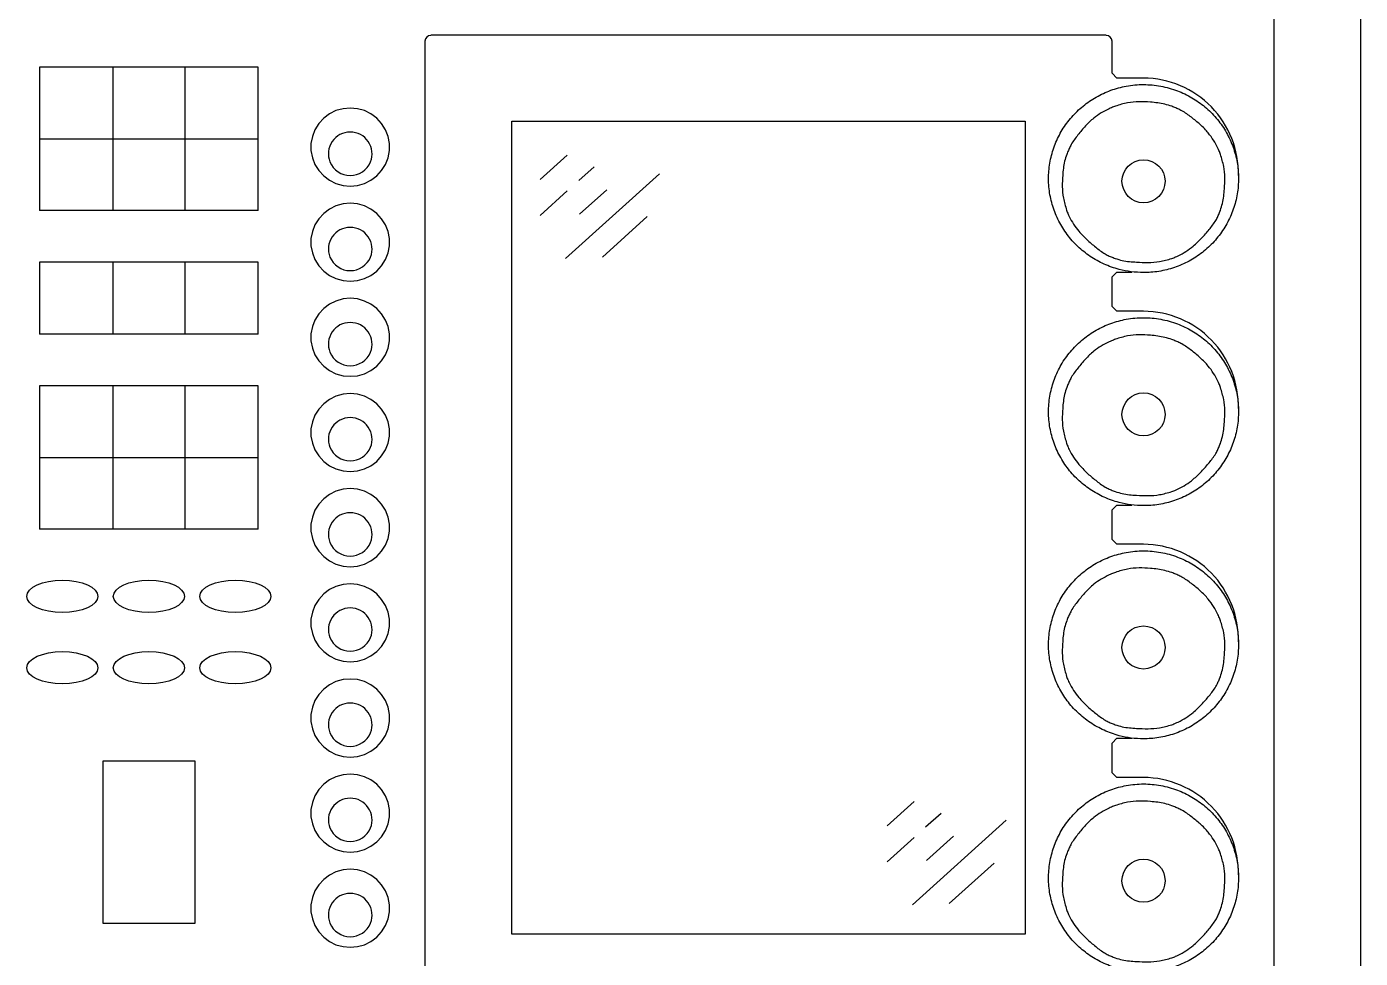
# Model space of a CAD drawing. Extents: x -49 to 275, y -8 to 142.
# Drawn here: x -28.41 to -14.54, y 25.69 to 35.39 of the extents above; entities that cross this region are included whole.
import ezdxf
from ezdxf.enums import TextEntityAlignment as Align

# ---------------------------------------------------------------- set-up
doc = ezdxf.new("R2010")
doc.units = 0
doc.header["$LTSCALE"] = 0.5
doc.header["$MEASUREMENT"] = 0
doc.layers.add('OBJECT', color=7, linetype='CONTINUOUS')
doc.layers.add('RISER', color=7, linetype='CONTINUOUS')
doc.styles.add('ARIAL', font='arial.ttf')

# ---------------------------------------------------------------- blocks, each defined once
blk = doc.blocks.new('*U46')
at = {"layer": 'RISER'}
for p, q in [((16.98, 8.328), (16.98, -8.328)), ((16.08, 8.281), (16.08, -8.922)), ((14.336, 6.282), (7.314, 6.282)), ((7.252, 6.221), (7.252, -3.905)), ((14.398, 5.887), (14.398, 6.221)), ((5.518, 5.951), (3.243, 5.951)), ((3.243, 5.951), (3.243, 4.459)), ((4.006, 5.951), (4.006, 4.459)), ((4.756, 5.951), (4.756, 4.459)), ((5.518, 4.459), (5.518, 5.951)), ((14.398, 5.887), (14.448, 5.837)), ((14.398, 5.887), (14.448, 5.837)), ((14.725, 5.837), (14.448, 5.837)), ((8.156, 5.387), (13.494, 5.387)), ((8.156, -3.071), (8.156, 5.387)), ((13.494, 5.387), (13.494, -3.071)), ((5.518, 5.201), (3.243, 5.201)), ((8.452, 4.782), (8.732, 5.036)), ((8.852, 4.77), (9.013, 4.915)), ((8.715, 3.959), (9.69, 4.84)), ((8.452, 4.408), (8.732, 4.662)), ((8.861, 4.422), (9.142, 4.675)), ((5.518, 4.459), (3.243, 4.459)), ((9.097, 3.972), (9.564, 4.395)), ((5.518, 3.921), (3.243, 3.921)), ((3.243, 3.921), (3.243, 3.171)), ((4.006, 3.921), (4.006, 3.171)), ((4.756, 3.921), (4.756, 3.171)), ((5.518, 3.171), (5.518, 3.921)), ((14.398, 3.769), (14.448, 3.818)), ((14.398, 3.46), (14.398, 3.769)), ((14.448, 3.818), (14.603, 3.818)), ((14.398, 3.46), (14.448, 3.411)), ((14.725, 3.411), (14.448, 3.411)), ((5.518, 3.171), (3.243, 3.171)), ((5.518, 2.633), (3.243, 2.633)), ((3.243, 2.633), (3.243, 1.141)), ((4.006, 2.633), (4.006, 1.141)), ((4.756, 2.633), (4.756, 1.141)), ((5.518, 1.141), (5.518, 2.633)), ((5.518, 1.884), (3.243, 1.884)), ((14.398, 1.342), (14.448, 1.392)), ((14.448, 1.392), (14.603, 1.392)), ((14.398, 1.034), (14.398, 1.342)), ((5.518, 1.141), (3.243, 1.141)), ((14.398, 1.034), (14.448, 0.985)), ((14.725, 0.985), (14.448, 0.985)), ((14.398, -1.084), (14.448, -1.034)), ((14.398, -1.392), (14.398, -1.084)), ((14.448, -1.034), (14.603, -1.034)), ((4.861, -1.273), (3.901, -1.273)), ((3.901, -1.273), (3.901, -2.957)), ((4.861, -2.957), (4.861, -1.273)), ((14.398, -1.392), (14.448, -1.441)), ((14.725, -1.441), (14.448, -1.441)), ((12.058, -1.945), (12.338, -1.692)), ((12.321, -2.768), (13.296, -1.887)), ((12.458, -1.957), (12.619, -1.812)), ((12.058, -2.319), (12.338, -2.065)), ((12.468, -2.305), (12.748, -2.052)), ((12.704, -2.755), (13.171, -2.333)), ((3.901, -2.957), (4.861, -2.957)), ((13.494, -3.071), (8.156, -3.071))]:
    blk.add_line(p, q, dxfattribs=at)
at = {"layer": 'RISER', "flags": 128}
for points in [[(6.475, 4.713), (6.55, 4.72), (6.623, 4.74), (6.691, 4.774), (6.751, 4.819), (6.802, 4.874), (6.842, 4.938), (6.869, 5.008), (6.883, 5.082), (6.883, 5.157), (6.869, 5.23), (6.842, 5.3), (6.802, 5.364), (6.751, 5.419), (6.691, 5.464), (6.623, 5.498), (6.55, 5.518), (6.475, 5.525), (6.4, 5.518), (6.327, 5.498), (6.259, 5.464), (6.199, 5.419), (6.148, 5.364), (6.108, 5.3), (6.081, 5.23), (6.067, 5.157), (6.067, 5.082), (6.081, 5.008), (6.108, 4.938), (6.148, 4.874), (6.199, 4.819), (6.259, 4.774), (6.327, 4.74), (6.4, 4.72), (6.475, 4.713)], [(6.475, 3.723), (6.55, 3.73), (6.623, 3.75), (6.691, 3.784), (6.751, 3.829), (6.802, 3.884), (6.842, 3.948), (6.869, 4.018), (6.883, 4.091), (6.883, 4.166), (6.869, 4.24), (6.842, 4.31), (6.802, 4.373), (6.751, 4.429), (6.691, 4.474), (6.623, 4.507), (6.55, 4.528), (6.475, 4.535), (6.4, 4.528), (6.327, 4.507), (6.259, 4.474), (6.199, 4.429), (6.148, 4.373), (6.108, 4.31), (6.081, 4.24), (6.067, 4.166), (6.067, 4.091), (6.081, 4.018), (6.108, 3.948), (6.148, 3.884), (6.199, 3.829), (6.259, 3.784), (6.327, 3.75), (6.4, 3.73), (6.475, 3.723)], [(6.475, 2.733), (6.55, 2.739), (6.623, 2.76), (6.691, 2.793), (6.751, 2.838), (6.802, 2.894), (6.842, 2.958), (6.869, 3.027), (6.883, 3.101), (6.883, 3.176), (6.869, 3.25), (6.842, 3.319), (6.802, 3.383), (6.751, 3.439), (6.691, 3.484), (6.623, 3.517), (6.55, 3.538), (6.475, 3.545), (6.4, 3.538), (6.327, 3.517), (6.259, 3.484), (6.199, 3.439), (6.148, 3.383), (6.108, 3.319), (6.081, 3.25), (6.067, 3.176), (6.067, 3.101), (6.081, 3.027), (6.108, 2.958), (6.148, 2.894), (6.199, 2.838), (6.259, 2.793), (6.327, 2.76), (6.4, 2.739), (6.475, 2.733)], [(6.475, 1.742), (6.55, 1.749), (6.623, 1.77), (6.691, 1.803), (6.751, 1.848), (6.802, 1.904), (6.842, 1.967), (6.869, 2.037), (6.883, 2.111), (6.883, 2.186), (6.869, 2.259), (6.842, 2.329), (6.802, 2.393), (6.751, 2.448), (6.691, 2.493), (6.623, 2.527), (6.55, 2.547), (6.475, 2.554), (6.4, 2.547), (6.327, 2.527), (6.259, 2.493), (6.199, 2.448), (6.148, 2.393), (6.108, 2.329), (6.081, 2.259), (6.067, 2.186), (6.067, 2.111), (6.081, 2.037), (6.108, 1.967), (6.148, 1.904), (6.199, 1.848), (6.259, 1.803), (6.327, 1.77), (6.4, 1.749), (6.475, 1.742)], [(6.475, 0.752), (6.55, 0.759), (6.623, 0.779), (6.691, 0.813), (6.751, 0.858), (6.802, 0.913), (6.842, 0.977), (6.869, 1.047), (6.883, 1.121), (6.883, 1.195), (6.869, 1.269), (6.842, 1.339), (6.802, 1.403), (6.751, 1.458), (6.691, 1.503), (6.623, 1.537), (6.55, 1.557), (6.475, 1.564), (6.4, 1.557), (6.327, 1.537), (6.259, 1.503), (6.199, 1.458), (6.148, 1.403), (6.108, 1.339), (6.081, 1.269), (6.067, 1.195), (6.067, 1.121), (6.081, 1.047), (6.108, 0.977), (6.148, 0.913), (6.199, 0.858), (6.259, 0.813), (6.327, 0.779), (6.4, 0.759), (6.475, 0.752)], [(6.475, -0.238), (6.55, -0.231), (6.623, -0.211), (6.691, -0.177), (6.751, -0.132), (6.802, -0.077), (6.842, -0.013), (6.869, 0.057), (6.883, 0.13), (6.883, 0.205), (6.869, 0.279), (6.842, 0.349), (6.802, 0.412), (6.751, 0.468), (6.691, 0.513), (6.623, 0.546), (6.55, 0.567), (6.475, 0.574), (6.4, 0.567), (6.327, 0.546), (6.259, 0.513), (6.199, 0.468), (6.148, 0.412), (6.108, 0.349), (6.081, 0.279), (6.067, 0.205), (6.067, 0.13), (6.081, 0.057), (6.108, -0.013), (6.148, -0.077), (6.199, -0.132), (6.259, -0.177), (6.327, -0.211), (6.4, -0.231), (6.475, -0.238)], [(6.475, -1.229), (6.55, -1.222), (6.623, -1.201), (6.691, -1.168), (6.751, -1.123), (6.802, -1.067), (6.842, -1.004), (6.869, -0.934), (6.883, -0.86), (6.883, -0.785), (6.869, -0.711), (6.842, -0.642), (6.802, -0.578), (6.751, -0.523), (6.691, -0.477), (6.623, -0.444), (6.55, -0.423), (6.475, -0.417), (6.4, -0.423), (6.327, -0.444), (6.259, -0.477), (6.199, -0.523), (6.148, -0.578), (6.108, -0.642), (6.081, -0.711), (6.067, -0.785), (6.067, -0.86), (6.081, -0.934), (6.108, -1.004), (6.148, -1.067), (6.199, -1.123), (6.259, -1.168), (6.327, -1.201), (6.4, -1.222), (6.475, -1.229)], [(6.475, -2.219), (6.55, -2.212), (6.623, -2.191), (6.691, -2.158), (6.751, -2.113), (6.802, -2.058), (6.842, -1.994), (6.869, -1.924), (6.883, -1.85), (6.883, -1.775), (6.869, -1.702), (6.842, -1.632), (6.802, -1.568), (6.751, -1.513), (6.691, -1.468), (6.623, -1.434), (6.55, -1.414), (6.475, -1.407), (6.4, -1.414), (6.327, -1.434), (6.259, -1.468), (6.199, -1.513), (6.148, -1.568), (6.108, -1.632), (6.081, -1.702), (6.067, -1.775), (6.067, -1.85), (6.081, -1.924), (6.108, -1.994), (6.148, -2.058), (6.199, -2.113), (6.259, -2.158), (6.327, -2.191), (6.4, -2.212), (6.475, -2.219)], [(6.475, -3.209), (6.55, -3.202), (6.623, -3.182), (6.691, -3.148), (6.751, -3.103), (6.802, -3.048), (6.842, -2.984), (6.869, -2.914), (6.883, -2.841), (6.883, -2.766), (6.869, -2.692), (6.842, -2.622), (6.802, -2.558), (6.751, -2.503), (6.691, -2.458), (6.623, -2.425), (6.55, -2.404), (6.475, -2.397), (6.4, -2.404), (6.327, -2.425), (6.259, -2.458), (6.199, -2.503), (6.148, -2.558), (6.108, -2.622), (6.081, -2.692), (6.067, -2.766), (6.067, -2.841), (6.081, -2.914), (6.108, -2.984), (6.148, -3.048), (6.199, -3.103), (6.259, -3.148), (6.327, -3.182), (6.4, -3.202), (6.475, -3.209)]]:
    blk.add_lwpolyline(points, dxfattribs=at)
at = {"layer": 'RISER'}
for centre in [(14.725, 4.763), (14.725, 2.337), (14.725, -0.089), (14.725, -2.516)]:
    blk.add_circle(centre, 0.224, dxfattribs=at)
for centre, radius, start, end in [((7.314, 6.22), 0.0617, 89.7212, 179.7185), ((14.336, 6.22), 0.0617, 0.2815, 90.2788), ((14.719, 4.844), 0.993, 358.7938, 89.6688), ((6.473, 5.049), 0.225, 89.5704, 201.7712), ((6.477, 5.049), 0.225, 338.1736, 90.4297), ((6.475, 5.051), 0.228, 202.2851, 337.6606), ((6.473, 4.058), 0.225, 89.5704, 201.7712), ((6.477, 4.058), 0.225, 338.1736, 90.4297), ((6.475, 4.061), 0.228, 202.2851, 337.6606), ((14.719, 2.418), 0.993, 358.7938, 89.6688), ((6.473, 3.068), 0.225, 89.5704, 201.7712), ((6.477, 3.068), 0.225, 338.1736, 90.4297), ((6.475, 3.071), 0.228, 202.2851, 337.6606), ((6.473, 2.078), 0.225, 89.5704, 201.7712), ((6.477, 2.078), 0.225, 338.1736, 90.4297), ((6.475, 2.081), 0.228, 202.2851, 337.6606), ((6.473, 1.088), 0.225, 89.5704, 201.7712), ((6.477, 1.088), 0.225, 338.1736, 90.4297), ((6.475, 1.09), 0.228, 202.2851, 337.6606), ((14.719, -0.008), 0.993, 358.7938, 89.6688), ((6.473, 0.097), 0.225, 89.5704, 201.7712), ((6.477, 0.097), 0.225, 338.1736, 90.4297), ((6.475, 0.1), 0.228, 202.2851, 337.6606), ((6.473, -0.893), 0.225, 89.5704, 201.7712), ((6.477, -0.893), 0.225, 338.1736, 90.4297), ((6.475, -0.89), 0.228, 202.2851, 337.6606), ((14.719, -2.435), 0.993, 358.7938, 89.6688), ((6.473, -1.883), 0.225, 89.5704, 201.7712), ((6.477, -1.883), 0.225, 338.1736, 90.4297), ((6.475, -1.88), 0.228, 202.2851, 337.6606), ((6.473, -2.874), 0.225, 89.5704, 201.7712), ((6.477, -2.874), 0.225, 338.1736, 90.4297), ((6.475, -2.871), 0.228, 202.2851, 337.6606)]:
    blk.add_arc(centre, radius, start, end, dxfattribs=at)
for centre in [(3.481, 0.443), (4.381, 0.443), (5.281, 0.443), (3.481, -0.3), (4.381, -0.3), (5.281, -0.3)]:
    blk.add_ellipse(centre, major_axis=(0.37, 0), ratio=0.454988, dxfattribs=at)
for points, knots in [([(14.725, 3.813), (14.751, 3.814), (14.832, 3.815), (14.967, 3.838), (15.125, 3.891), (15.272, 3.971), (15.403, 4.073), (15.515, 4.197), (15.605, 4.337), (15.669, 4.49), (15.707, 4.651), (15.717, 4.816), (15.699, 4.981), (15.653, 5.14), (15.581, 5.289), (15.484, 5.424), (15.366, 5.541), (15.23, 5.637), (15.075, 5.711), (14.905, 5.758), (14.725, 5.775), (14.549, 5.759), (14.383, 5.714), (14.232, 5.644), (14.094, 5.549), (13.974, 5.434), (13.876, 5.3), (13.802, 5.152), (13.754, 4.993), (13.733, 4.829), (13.741, 4.663), (13.777, 4.501), (13.84, 4.347), (13.927, 4.206), (14.038, 4.082), (14.168, 3.978), (14.313, 3.897), (14.458, 3.846), (14.597, 3.818), (14.682, 3.815), (14.725, 3.813)], [0, 0, 0, 0, 0.012369, 0.039188, 0.066004, 0.092867, 0.119729, 0.146645, 0.173563, 0.200423, 0.227286, 0.254123, 0.280962, 0.307781, 0.3346, 0.361406, 0.388209, 0.415041, 0.441871, 0.470932, 0.499993, 0.528969, 0.555908, 0.582845, 0.609654, 0.63646, 0.663297, 0.690132, 0.716998, 0.743864, 0.770762, 0.797663, 0.824538, 0.851415, 0.878245, 0.905076, 0.931888, 0.958699, 0.97935, 1, 1, 1, 1]), ([(15.019, 5.543), (14.995, 5.55), (14.923, 5.573), (14.808, 5.587), (14.678, 5.594), (14.554, 5.583), (14.474, 5.558), (14.432, 5.545)], [0, 0, 0, 0, 0.1266915, 0.3806829, 0.5807238, 0.7807825, 1, 1, 1, 1]), ([(14.366, 5.518), (14.338, 5.504), (14.283, 5.476), (14.2, 5.417), (14.119, 5.34), (14.043, 5.246), (13.983, 5.169), (13.959, 5.119), (13.952, 5.105)], [0, 0, 0, 0, 0.1567911, 0.3138917, 0.5158092, 0.718327, 0.9210133, 1, 1, 1, 1]), ([(14.432, 5.545), (14.418, 5.54), (14.396, 5.531), (14.374, 5.522), (14.366, 5.518)], [0, 0, 0, 0, 0.614888, 1, 1, 1, 1]), ([(15.082, 5.517), (15.069, 5.523), (15.048, 5.532), (15.027, 5.54), (15.019, 5.543)], [0, 0, 0, 0, 0.6503234, 1, 1, 1, 1]), ([(15.498, 5.108), (15.484, 5.135), (15.455, 5.191), (15.394, 5.274), (15.316, 5.355), (15.223, 5.429), (15.147, 5.486), (15.096, 5.51), (15.082, 5.517)], [0, 0, 0, 0, 0.1567912, 0.3138918, 0.5158093, 0.7183272, 0.9210134, 1, 1, 1, 1]), ([(13.926, 5.043), (13.918, 5.019), (13.895, 4.947), (13.884, 4.836), (13.877, 4.708), (13.888, 4.584), (13.912, 4.504), (13.925, 4.462)], [0, 0, 0, 0, 0.1266915, 0.3806828, 0.5807238, 0.7807825, 1, 1, 1, 1]), ([(13.952, 5.105), (13.946, 5.091), (13.937, 5.071), (13.929, 5.05), (13.926, 5.043)], [0, 0, 0, 0, 0.6503234, 1, 1, 1, 1]), ([(15.525, 5.042), (15.52, 5.056), (15.512, 5.078), (15.502, 5.099), (15.498, 5.108)], [0, 0, 0, 0, 0.614888, 1, 1, 1, 1]), ([(15.524, 4.46), (15.532, 4.484), (15.555, 4.556), (15.566, 4.672), (15.573, 4.802), (15.562, 4.923), (15.538, 5.001), (15.525, 5.042)], [0, 0, 0, 0, 0.126692, 0.380683, 0.580724, 0.780782, 1, 1, 1, 1]), ([(13.925, 4.462), (13.93, 4.449), (13.938, 4.427), (13.948, 4.405), (13.952, 4.397)], [0, 0, 0, 0, 0.614888, 1, 1, 1, 1]), ([(15.498, 4.398), (15.504, 4.411), (15.513, 4.431), (15.521, 4.452), (15.524, 4.46)], [0, 0, 0, 0, 0.650323, 1, 1, 1, 1]), ([(13.952, 4.397), (13.966, 4.37), (13.995, 4.315), (14.056, 4.235), (14.134, 4.155), (14.227, 4.077), (14.303, 4.017), (14.354, 3.992), (14.368, 3.985)], [0, 0, 0, 0, 0.156791, 0.313891, 0.515807, 0.718323, 0.921008, 1, 1, 1, 1]), ([(15.084, 3.987), (15.112, 4.001), (15.167, 4.03), (15.25, 4.092), (15.331, 4.169), (15.407, 4.26), (15.467, 4.334), (15.491, 4.384), (15.498, 4.398)], [0, 0, 0, 0, 0.1567912, 0.3138918, 0.5158104, 0.7183293, 0.9210167, 1, 1, 1, 1]), ([(14.368, 3.985), (14.381, 3.98), (14.402, 3.97), (14.423, 3.963), (14.431, 3.96)], [0, 0, 0, 0, 0.650323, 1, 1, 1, 1]), ([(14.431, 3.96), (14.455, 3.952), (14.527, 3.93), (14.642, 3.922), (14.772, 3.916), (14.896, 3.924), (14.976, 3.947), (15.018, 3.96)], [0, 0, 0, 0, 0.126691, 0.380681, 0.580737, 0.780811, 1, 1, 1, 1]), ([(15.018, 3.96), (15.032, 3.965), (15.054, 3.973), (15.076, 3.983), (15.084, 3.987)], [0, 0, 0, 0, 0.614888, 1, 1, 1, 1]), ([(14.725, 1.387), (14.751, 1.387), (14.832, 1.389), (14.967, 1.412), (15.125, 1.465), (15.272, 1.545), (15.403, 1.647), (15.515, 1.771), (15.605, 1.911), (15.669, 2.064), (15.707, 2.225), (15.717, 2.39), (15.699, 2.555), (15.653, 2.714), (15.581, 2.863), (15.484, 2.998), (15.366, 3.115), (15.23, 3.211), (15.075, 3.285), (14.905, 3.332), (14.725, 3.349), (14.549, 3.333), (14.383, 3.288), (14.232, 3.218), (14.094, 3.123), (13.974, 3.008), (13.876, 2.874), (13.802, 2.726), (13.754, 2.567), (13.733, 2.403), (13.741, 2.237), (13.777, 2.075), (13.84, 1.921), (13.927, 1.78), (14.038, 1.656), (14.168, 1.552), (14.313, 1.471), (14.458, 1.42), (14.597, 1.392), (14.682, 1.388), (14.725, 1.387)], [0, 0, 0, 0, 0.012369, 0.039188, 0.066004, 0.092867, 0.119729, 0.146645, 0.173563, 0.200423, 0.227286, 0.254123, 0.280962, 0.307781, 0.3346, 0.361406, 0.388209, 0.415041, 0.441871, 0.470932, 0.499993, 0.528969, 0.555908, 0.582845, 0.609654, 0.63646, 0.663297, 0.690132, 0.716998, 0.743864, 0.770762, 0.797663, 0.824538, 0.851415, 0.878245, 0.905076, 0.931888, 0.958699, 0.97935, 1, 1, 1, 1]), ([(14.366, 3.092), (14.338, 3.078), (14.283, 3.05), (14.2, 2.991), (14.119, 2.914), (14.043, 2.82), (13.983, 2.743), (13.959, 2.693), (13.952, 2.678)], [0, 0, 0, 0, 0.1567911, 0.3138917, 0.5158092, 0.718327, 0.9210133, 1, 1, 1, 1]), ([(14.432, 3.119), (14.418, 3.114), (14.396, 3.105), (14.374, 3.095), (14.366, 3.092)], [0, 0, 0, 0, 0.614888, 1, 1, 1, 1]), ([(15.019, 3.116), (14.995, 3.124), (14.923, 3.147), (14.808, 3.16), (14.678, 3.168), (14.554, 3.156), (14.474, 3.132), (14.432, 3.119)], [0, 0, 0, 0, 0.1266915, 0.3806829, 0.5807238, 0.7807825, 1, 1, 1, 1]), ([(15.082, 3.091), (15.069, 3.097), (15.048, 3.106), (15.027, 3.114), (15.019, 3.116)], [0, 0, 0, 0, 0.6503234, 1, 1, 1, 1]), ([(15.498, 2.682), (15.484, 2.709), (15.455, 2.765), (15.394, 2.848), (15.316, 2.929), (15.223, 3.003), (15.147, 3.06), (15.096, 3.084), (15.082, 3.091)], [0, 0, 0, 0, 0.1567912, 0.3138918, 0.5158093, 0.7183272, 0.9210134, 1, 1, 1, 1]), ([(13.952, 2.678), (13.946, 2.665), (13.937, 2.645), (13.929, 2.624), (13.926, 2.617)], [0, 0, 0, 0, 0.6503234, 1, 1, 1, 1]), ([(15.525, 2.616), (15.52, 2.63), (15.512, 2.652), (15.502, 2.673), (15.498, 2.682)], [0, 0, 0, 0, 0.614888, 1, 1, 1, 1]), ([(13.926, 2.617), (13.918, 2.593), (13.895, 2.521), (13.884, 2.41), (13.877, 2.282), (13.888, 2.158), (13.912, 2.078), (13.925, 2.036)], [0, 0, 0, 0, 0.1266915, 0.3806828, 0.5807238, 0.7807825, 1, 1, 1, 1]), ([(15.524, 2.034), (15.532, 2.057), (15.555, 2.129), (15.566, 2.246), (15.573, 2.376), (15.562, 2.496), (15.538, 2.575), (15.525, 2.616)], [0, 0, 0, 0, 0.126692, 0.380683, 0.580724, 0.780782, 1, 1, 1, 1]), ([(13.925, 2.036), (13.93, 2.023), (13.938, 2), (13.948, 1.979), (13.952, 1.971)], [0, 0, 0, 0, 0.614888, 1, 1, 1, 1]), ([(13.952, 1.971), (13.966, 1.943), (13.995, 1.889), (14.056, 1.809), (14.134, 1.728), (14.227, 1.651), (14.303, 1.591), (14.354, 1.566), (14.368, 1.559)], [0, 0, 0, 0, 0.156791, 0.313891, 0.515807, 0.718323, 0.921008, 1, 1, 1, 1]), ([(15.084, 1.561), (15.112, 1.575), (15.167, 1.604), (15.25, 1.666), (15.331, 1.743), (15.407, 1.834), (15.467, 1.908), (15.491, 1.958), (15.498, 1.972)], [0, 0, 0, 0, 0.1567912, 0.3138918, 0.5158104, 0.7183293, 0.9210167, 1, 1, 1, 1]), ([(15.498, 1.972), (15.504, 1.985), (15.513, 2.005), (15.521, 2.026), (15.524, 2.034)], [0, 0, 0, 0, 0.650323, 1, 1, 1, 1]), ([(14.368, 1.559), (14.381, 1.553), (14.402, 1.544), (14.423, 1.536), (14.431, 1.534)], [0, 0, 0, 0, 0.650323, 1, 1, 1, 1]), ([(14.431, 1.534), (14.455, 1.526), (14.527, 1.503), (14.642, 1.496), (14.772, 1.489), (14.896, 1.498), (14.976, 1.521), (15.018, 1.533)], [0, 0, 0, 0, 0.126691, 0.380681, 0.580737, 0.780811, 1, 1, 1, 1]), ([(15.018, 1.533), (15.032, 1.539), (15.054, 1.547), (15.076, 1.557), (15.084, 1.561)], [0, 0, 0, 0, 0.614888, 1, 1, 1, 1]), ([(14.725, -1.039), (14.751, -1.039), (14.832, -1.037), (14.967, -1.014), (15.125, -0.961), (15.272, -0.881), (15.403, -0.779), (15.515, -0.655), (15.605, -0.515), (15.669, -0.362), (15.707, -0.201), (15.717, -0.036), (15.699, 0.129), (15.653, 0.288), (15.581, 0.437), (15.484, 0.572), (15.366, 0.689), (15.23, 0.785), (15.075, 0.859), (14.905, 0.906), (14.725, 0.922), (14.549, 0.906), (14.383, 0.861), (14.232, 0.792), (14.094, 0.697), (13.974, 0.582), (13.876, 0.448), (13.802, 0.3), (13.754, 0.141), (13.733, -0.023), (13.741, -0.189), (13.777, -0.351), (13.84, -0.505), (13.927, -0.646), (14.038, -0.77), (14.168, -0.874), (14.313, -0.955), (14.458, -1.007), (14.597, -1.035), (14.682, -1.038), (14.725, -1.039)], [0, 0, 0, 0, 0.012369, 0.039188, 0.066004, 0.092867, 0.119729, 0.146645, 0.173563, 0.200423, 0.227286, 0.254123, 0.280962, 0.307781, 0.3346, 0.361406, 0.388209, 0.415041, 0.441871, 0.470932, 0.499993, 0.528969, 0.555908, 0.582845, 0.609654, 0.63646, 0.663297, 0.690132, 0.716998, 0.743864, 0.770762, 0.797663, 0.824538, 0.851415, 0.878245, 0.905076, 0.931888, 0.958699, 0.97935, 1, 1, 1, 1]), ([(15.019, 0.69), (14.995, 0.698), (14.923, 0.721), (14.808, 0.734), (14.678, 0.742), (14.554, 0.73), (14.474, 0.706), (14.432, 0.693)], [0, 0, 0, 0, 0.1266915, 0.3806829, 0.5807238, 0.7807825, 1, 1, 1, 1]), ([(14.366, 0.666), (14.338, 0.652), (14.283, 0.623), (14.2, 0.565), (14.119, 0.488), (14.043, 0.394), (13.983, 0.317), (13.959, 0.266), (13.952, 0.252)], [0, 0, 0, 0, 0.1567911, 0.3138917, 0.5158092, 0.718327, 0.9210133, 1, 1, 1, 1]), ([(14.432, 0.693), (14.418, 0.688), (14.396, 0.679), (14.374, 0.669), (14.366, 0.666)], [0, 0, 0, 0, 0.614888, 1, 1, 1, 1]), ([(15.082, 0.665), (15.069, 0.671), (15.048, 0.68), (15.027, 0.688), (15.019, 0.69)], [0, 0, 0, 0, 0.6503234, 1, 1, 1, 1]), ([(15.498, 0.255), (15.484, 0.283), (15.455, 0.339), (15.394, 0.422), (15.316, 0.503), (15.223, 0.577), (15.147, 0.633), (15.096, 0.658), (15.082, 0.665)], [0, 0, 0, 0, 0.1567912, 0.3138918, 0.5158093, 0.7183272, 0.9210134, 1, 1, 1, 1]), ([(13.926, 0.19), (13.918, 0.167), (13.895, 0.095), (13.884, -0.016), (13.877, -0.144), (13.888, -0.268), (13.912, -0.348), (13.925, -0.39)], [0, 0, 0, 0, 0.1266915, 0.3806828, 0.5807238, 0.7807825, 1, 1, 1, 1]), ([(13.952, 0.252), (13.946, 0.239), (13.937, 0.219), (13.929, 0.198), (13.926, 0.19)], [0, 0, 0, 0, 0.6503234, 1, 1, 1, 1]), ([(15.525, 0.19), (15.52, 0.204), (15.512, 0.226), (15.502, 0.247), (15.498, 0.255)], [0, 0, 0, 0, 0.614888, 1, 1, 1, 1]), ([(15.524, -0.393), (15.532, -0.369), (15.555, -0.297), (15.566, -0.18), (15.573, -0.051), (15.562, 0.07), (15.538, 0.149), (15.525, 0.19)], [0, 0, 0, 0, 0.126692, 0.380683, 0.580724, 0.780782, 1, 1, 1, 1]), ([(13.925, -0.39), (13.93, -0.404), (13.938, -0.426), (13.948, -0.447), (13.952, -0.455)], [0, 0, 0, 0, 0.614888, 1, 1, 1, 1]), ([(15.498, -0.455), (15.504, -0.441), (15.513, -0.421), (15.521, -0.4), (15.524, -0.393)], [0, 0, 0, 0, 0.650323, 1, 1, 1, 1]), ([(13.952, -0.455), (13.966, -0.483), (13.995, -0.538), (14.056, -0.618), (14.134, -0.698), (14.227, -0.775), (14.303, -0.835), (14.354, -0.86), (14.368, -0.867)], [0, 0, 0, 0, 0.156791, 0.313891, 0.515807, 0.718323, 0.921008, 1, 1, 1, 1]), ([(15.084, -0.866), (15.112, -0.851), (15.167, -0.822), (15.25, -0.76), (15.331, -0.683), (15.407, -0.592), (15.467, -0.519), (15.491, -0.469), (15.498, -0.455)], [0, 0, 0, 0, 0.1567912, 0.3138918, 0.5158104, 0.7183293, 0.9210167, 1, 1, 1, 1]), ([(14.368, -0.867), (14.381, -0.873), (14.402, -0.882), (14.423, -0.89), (14.431, -0.893)], [0, 0, 0, 0, 0.650323, 1, 1, 1, 1]), ([(14.431, -0.893), (14.455, -0.9), (14.527, -0.923), (14.642, -0.93), (14.772, -0.937), (14.896, -0.928), (14.976, -0.905), (15.018, -0.893)], [0, 0, 0, 0, 0.126691, 0.380681, 0.580737, 0.780811, 1, 1, 1, 1]), ([(15.018, -0.893), (15.032, -0.888), (15.054, -0.879), (15.076, -0.869), (15.084, -0.866)], [0, 0, 0, 0, 0.614888, 1, 1, 1, 1]), ([(14.725, -3.466), (14.751, -3.465), (14.832, -3.463), (14.967, -3.44), (15.125, -3.387), (15.272, -3.307), (15.403, -3.205), (15.515, -3.082), (15.605, -2.942), (15.669, -2.789), (15.707, -2.627), (15.717, -2.462), (15.699, -2.297), (15.653, -2.138), (15.581, -1.989), (15.484, -1.854), (15.366, -1.737), (15.23, -1.642), (15.075, -1.567), (14.905, -1.52), (14.725, -1.504), (14.549, -1.52), (14.383, -1.565), (14.232, -1.635), (14.094, -1.729), (13.974, -1.844), (13.876, -1.978), (13.802, -2.126), (13.754, -2.285), (13.733, -2.45), (13.741, -2.615), (13.777, -2.777), (13.84, -2.931), (13.927, -3.072), (14.038, -3.196), (14.168, -3.301), (14.313, -3.381), (14.458, -3.433), (14.597, -3.461), (14.682, -3.464), (14.725, -3.466)], [0, 0, 0, 0, 0.012369, 0.039188, 0.066004, 0.092867, 0.119729, 0.146645, 0.173563, 0.200423, 0.227286, 0.254123, 0.280962, 0.307781, 0.3346, 0.361406, 0.388209, 0.415041, 0.441871, 0.470932, 0.499993, 0.528969, 0.555908, 0.582845, 0.609654, 0.63646, 0.663297, 0.690132, 0.716998, 0.743864, 0.770762, 0.797663, 0.824538, 0.851415, 0.878245, 0.905076, 0.931888, 0.958699, 0.97935, 1, 1, 1, 1]), ([(14.366, -1.761), (14.338, -1.775), (14.283, -1.803), (14.2, -1.862), (14.119, -1.938), (14.043, -2.032), (13.983, -2.11), (13.959, -2.16), (13.952, -2.174)], [0, 0, 0, 0, 0.1567911, 0.3138917, 0.5158092, 0.718327, 0.9210133, 1, 1, 1, 1]), ([(14.432, -1.733), (14.418, -1.739), (14.396, -1.747), (14.374, -1.757), (14.366, -1.761)], [0, 0, 0, 0, 0.614888, 1, 1, 1, 1]), ([(15.019, -1.736), (14.995, -1.728), (14.923, -1.705), (14.808, -1.692), (14.678, -1.684), (14.554, -1.696), (14.474, -1.721), (14.432, -1.733)], [0, 0, 0, 0, 0.1266915, 0.3806829, 0.5807238, 0.7807825, 1, 1, 1, 1]), ([(15.082, -1.762), (15.069, -1.756), (15.048, -1.746), (15.027, -1.739), (15.019, -1.736)], [0, 0, 0, 0, 0.6503234, 1, 1, 1, 1]), ([(15.498, -2.171), (15.484, -2.143), (15.455, -2.088), (15.394, -2.004), (15.316, -1.924), (15.223, -1.849), (15.147, -1.793), (15.096, -1.768), (15.082, -1.762)], [0, 0, 0, 0, 0.1567912, 0.3138918, 0.5158093, 0.7183272, 0.9210134, 1, 1, 1, 1]), ([(13.952, -2.174), (13.946, -2.187), (13.937, -2.208), (13.929, -2.228), (13.926, -2.236)], [0, 0, 0, 0, 0.6503234, 1, 1, 1, 1]), ([(15.525, -2.236), (15.52, -2.223), (15.512, -2.201), (15.502, -2.179), (15.498, -2.171)], [0, 0, 0, 0, 0.614888, 1, 1, 1, 1]), ([(13.926, -2.236), (13.918, -2.26), (13.895, -2.331), (13.884, -2.442), (13.877, -2.571), (13.888, -2.694), (13.912, -2.774), (13.925, -2.816)], [0, 0, 0, 0, 0.1266915, 0.3806828, 0.5807238, 0.7807825, 1, 1, 1, 1]), ([(15.524, -2.819), (15.532, -2.795), (15.555, -2.723), (15.566, -2.606), (15.573, -2.477), (15.562, -2.356), (15.538, -2.277), (15.525, -2.236)], [0, 0, 0, 0, 0.126692, 0.380683, 0.580724, 0.780782, 1, 1, 1, 1]), ([(13.925, -2.816), (13.93, -2.83), (13.938, -2.852), (13.948, -2.873), (13.952, -2.882)], [0, 0, 0, 0, 0.614888, 1, 1, 1, 1]), ([(13.952, -2.882), (13.966, -2.909), (13.995, -2.964), (14.056, -3.044), (14.134, -3.124), (14.227, -3.201), (14.303, -3.262), (14.354, -3.286), (14.368, -3.293)], [0, 0, 0, 0, 0.156791, 0.313891, 0.515807, 0.718323, 0.921008, 1, 1, 1, 1]), ([(15.084, -3.292), (15.112, -3.277), (15.167, -3.248), (15.25, -3.186), (15.331, -3.109), (15.407, -3.018), (15.467, -2.945), (15.491, -2.895), (15.498, -2.881)], [0, 0, 0, 0, 0.1567912, 0.3138918, 0.5158104, 0.7183293, 0.9210167, 1, 1, 1, 1]), ([(15.498, -2.881), (15.504, -2.867), (15.513, -2.847), (15.521, -2.826), (15.524, -2.819)], [0, 0, 0, 0, 0.650323, 1, 1, 1, 1]), ([(14.368, -3.293), (14.381, -3.299), (14.402, -3.308), (14.423, -3.316), (14.431, -3.319)], [0, 0, 0, 0, 0.650323, 1, 1, 1, 1]), ([(14.431, -3.319), (14.455, -3.326), (14.527, -3.349), (14.642, -3.357), (14.772, -3.363), (14.896, -3.354), (14.976, -3.331), (15.018, -3.319)], [0, 0, 0, 0, 0.126691, 0.380681, 0.580737, 0.780811, 1, 1, 1, 1]), ([(15.018, -3.319), (15.032, -3.314), (15.054, -3.305), (15.076, -3.295), (15.084, -3.292)], [0, 0, 0, 0, 0.614888, 1, 1, 1, 1])]:
    blk.add_open_spline(points, degree=3, knots=knots, dxfattribs=at)
at = {"layer": 'RISER', "color": 1, "style": 'ARIAL'}
blk.add_attdef('STATIONID', text='', height=0.688, dxfattribs=at).set_placement((0, 17.891), align=Align.CENTER)
blk.add_attdef('DRAWINGREF', text='', height=0.688, dxfattribs=at).set_placement((0, -9.423), align=Align.TOP_CENTER)

msp = doc.modelspace()

# ---------------------------------------------------------------- block references
at = {"layer": 'OBJECT'}
msp.add_blockref('*U46', (-31.52, 29.015), dxfattribs=at)

doc.saveas('drawing.dxf')
